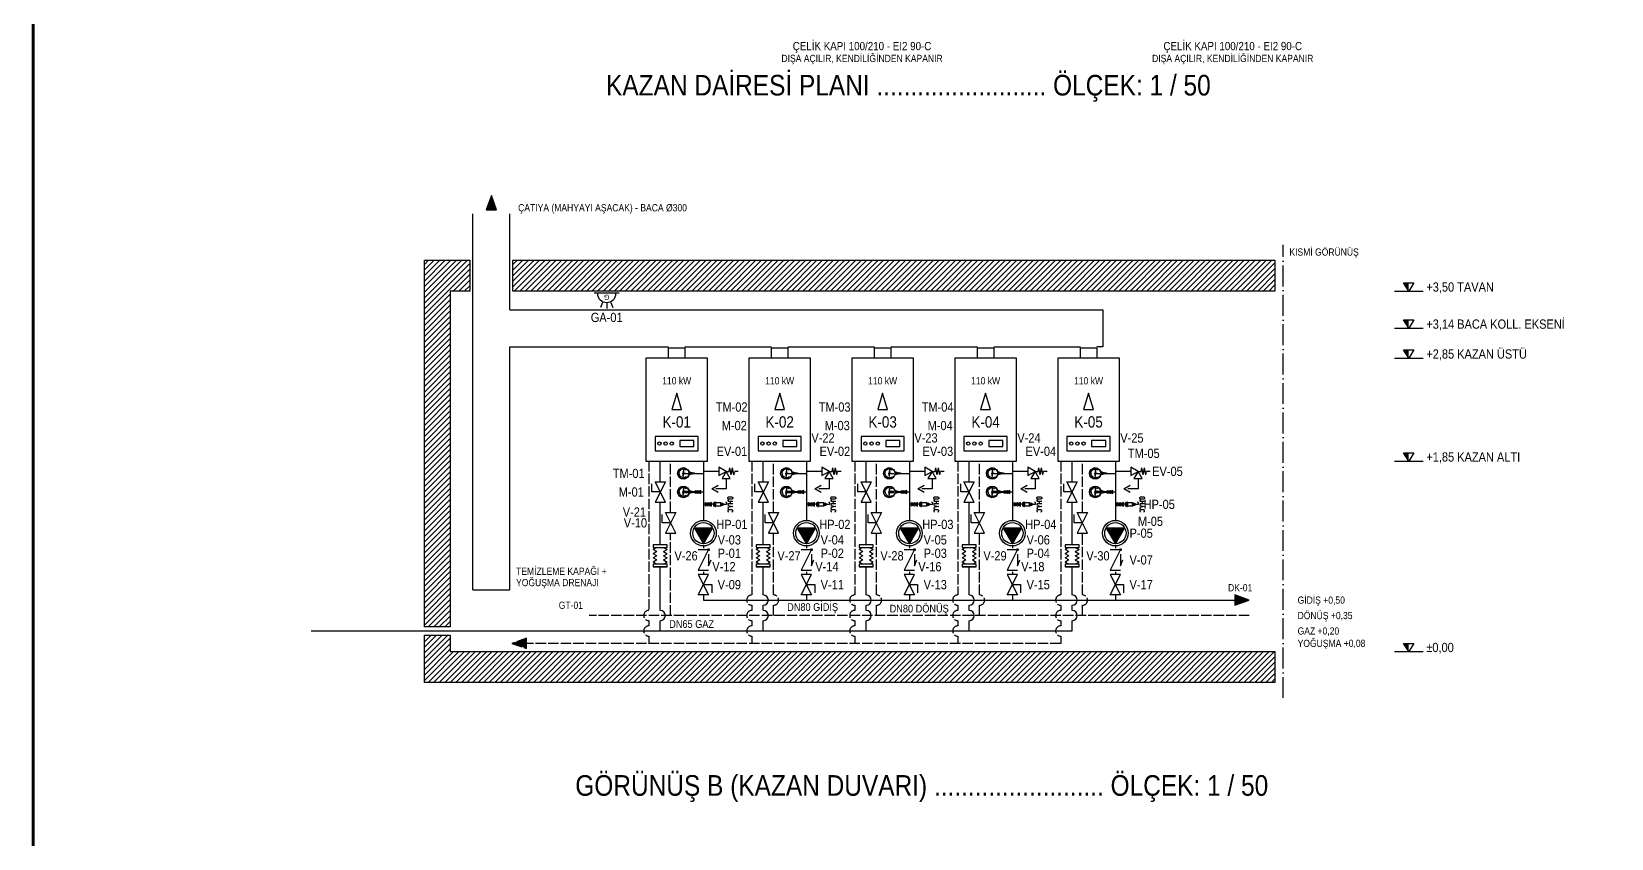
# Model space of a CAD drawing. Header units: centimetres. Extents: x -406 to 3866, y -2648 to 876.
# Drawn here: x -406 to 1128, y -916 to -133 of the extents above; entities that cross this region are included whole.
import ezdxf
from ezdxf.enums import TextEntityAlignment as Align

# ---------------------------------------------------------------- set-up
doc = ezdxf.new("R2010")
doc.units = ezdxf.units.CM
doc.header["$LTSCALE"] = 8
doc.linetypes.add('DASHDOT', pattern=[3.556, 2.54, -0.508, 0, -0.508])
doc.linetypes.add('DASHED', pattern=[1.524, 1.27, -0.254])
for name, color, linetype in [('ROTAS-DOGALGAZ-BORU', 2, 'Continuous'), ('ROTAS-DOGALGAZ-SEMBOL', 2, 'Continuous'), ('ROTAS-ISITMA-BACA', 8, 'Continuous'), ('ROTAS-ISITMA-BASLIK', 5, 'Continuous'), ('ROTAS-ISITMA-CAP', 41, 'Continuous'), ('ROTAS-ISITMA-CIHAZ', 135, 'Continuous'), ('ROTAS-ISITMA-DONUS', 30, 'DASHED'), ('ROTAS-ISITMA-ETIKET', 3, 'Continuous'), ('ROTAS-ISITMA-GIDIS', 10, 'Continuous'), ('ROTAS-ISITMA-POMPA', 30, 'Continuous'), ('ROTAS-ISITMA-VANA', 1, 'Continuous'), ('ROTAS-ISITMA-YAZI', 7, 'Continuous'), ('ROTAS-ISITMA-YOGUSMA', 6, 'DASHED'), ('ROTAS-KESIT-HATTI', 1, 'DASHDOT'), ('ROTAS-KOT', 3, 'Continuous'), ('ROTAS-MIMARI-DUVAR', 7, 'Continuous'), ('ROTAS-MIMARI-KAPI', 7, 'Continuous'), ('ROTAS-MIMARI-TARAMA', 8, 'Continuous'), ('ROTAS-PAFTA', 7, 'Continuous')]:
    doc.layers.add(name, color=color, linetype=linetype)
doc.styles.add('ROTAS', font='arial.ttf')

# ---------------------------------------------------------------- blocks, each defined once
blk = doc.blocks.new('ROTAS-KAZAN-ON')
blk.add_lwpolyline([(22, 100), (22, 110), (38, 110), (38, 100)])
for points in [[(0, 0), (60, 0), (60, 100), (0, 100)], [(25.2, 50), (34.8, 50), (30, 66)], [(9, 10), (51, 10), (51, 24), (9, 24)], [(33, 14), (46.8, 14), (46.8, 20), (33, 20)]]:
    blk.add_lwpolyline(points, close=True)
for centre in [(13.2, 17), (19.2, 17), (25.2, 17)]:
    blk.add_circle(centre, 1.6)
blk = doc.blocks.new('ROTAS-KD-EMNIYET-VENTILI')
at = {"color": 1}
for p, q in [((0, 33.664), (0, 30.31)), ((0, 22), (-4, 15)), ((3.49, 29.64), (-3.49, 28.301)), ((3.49, 26.962), (-3.49, 28.301)), ((3.49, 26.962), (-3.49, 25.622)), ((0, 24.953), (-3.49, 25.622)), ((3.49, 29.64), (0, 30.31)), ((7, 26), (0, 22)), ((0, 22), (0, 24.953)), ((0, 22), (7, 18)), ((4, 15), (0, 22)), ((7, 18), (7, 26)), ((7, 22), (17, 22)), ((17, 22), (17, 12)), ((-4, 15), (4, 15)), ((0, 15), (0, 0)), ((17, 8.268), (13.5, 14.33)), ((20.5, 14.33), (17, 8.268))]:
    blk.add_line(p, q, dxfattribs=at)
at = {"style": 'ROTAS', "flags": 1}
blk.add_attdef('CAP', (-8.533, 6.372), '', height=10, rotation=358.601, dxfattribs=at)
blk = doc.blocks.new('ROTAS-KD-PURJOR')
at = {"color": 2}
for p, q in [((-4.485, 41.102), (-3.488, 42.597)), ((-4.485, 41.102), (4.485, 41.102)), ((-4.485, 29.165), (-4.485, 41.102)), ((-3.488, 43.095), (3.488, 43.095)), ((-3.488, 42.597), (-3.488, 43.095)), ((-3.488, 42.597), (3.488, 42.597)), ((-2.363, 56.51), (-3.002, 56.51)), ((-2.492, 47.082), (2.492, 47.082)), ((-2.492, 43.095), (-2.492, 47.082)), ((-0.997, 47.082), (-0.997, 43.095)), ((0, 47.082), (0, 54.148)), ((0.997, 47.082), (0.997, 43.095)), ((2.492, 47.082), (2.492, 43.095)), ((3.488, 42.597), (3.488, 43.095)), ((3.488, 42.597), (4.485, 41.102)), ((4.485, 41.102), (4.485, 29.165)), ((-4.983, 29.165), (4.983, 29.165)), ((-4.983, 29.165), (-4.983, 27.67)), ((-4.983, 27.67), (4.983, 27.67)), ((-4.983, 27.67), (-3.987, 26.175)), ((-3.987, 26.175), (3.987, 26.175)), ((-3.987, 26.175), (-3.987, 24.182)), ((-3.987, 24.182), (3.987, 24.182)), ((-1.993, 26.175), (-1.993, 24.182)), ((1.993, 26.175), (1.993, 24.182)), ((3.987, 26.175), (4.983, 27.67)), ((3.987, 24.182), (3.987, 26.175)), ((4.983, 27.67), (4.983, 29.165))]:
    blk.add_line(p, q, dxfattribs=at)
at = {"color": 1}
for p, q in [((0, 24.182), (0, 19.407)), ((0, 4.775), (0, 0))]:
    blk.add_line(p, q, dxfattribs=at)
at = {"color": 2}
for points in [[(-16.68, 59.144), (-17.98, 61.144), (-17.98, 69.144), (-16.68, 71.144), (-14.08, 71.144), (-12.78, 69.144), (-12.78, 61.144), (-14.08, 59.144), (-16.68, 59.144)], [(-10.7, 59.144), (-9.66, 59.144), (-9.66, 60.744), (-10.7, 60.744), (-10.7, 59.144)], [(-7.58, 59.144), (-7.58, 71.144)], [(-7.58, 65.144), (-2.38, 65.144)], [(-2.38, 59.144), (-2.38, 71.144)], [(-0.3, 59.144), (0.74, 59.144), (0.74, 60.744), (-0.3, 60.744), (-0.3, 59.144)], [(2.82, 59.144), (5.42, 71.144), (8.02, 59.144)], [(3.73, 63.144), (7.11, 63.144)], [(10.1, 59.144), (11.14, 59.144), (11.14, 60.744), (10.1, 60.744), (10.1, 59.144)], [(18.42, 69.144), (17.12, 71.144), (14.52, 71.144), (13.22, 69.144), (13.22, 61.144), (14.52, 59.144), (17.12, 59.144), (18.42, 61.144)]]:
    blk.add_lwpolyline(points, dxfattribs=at)
at = {"color": 1}
for points in [[(4.224, 19.407), (-4.224, 19.407), (0, 12.091)], [(4.224, 4.775), (-4.224, 4.775), (0, 12.091)]]:
    blk.add_lwpolyline(points, close=True, dxfattribs=at)
blk.add_circle((0, 12.091), 4.459, dxfattribs=at)
at = {"color": 2}
for centre, start, end in [((-3.002, 54.148), 90, 180), ((-2.363, 54.148), 0, 90)]:
    blk.add_arc(centre, 2.362, start, end, dxfattribs=at)
at = {"style": 'ROTAS', "flags": 1}
blk.add_attdef('CAP', (0, 11.723), '', height=10, rotation=270, dxfattribs=at)
blk = doc.blocks.new('ROTAS-KD-TERMOMETRE')
at = {"color": 1}
for p, q in [((-3.661, 19.205), (-4.505, 19.132)), ((-3.658, 19.849), (-4.503, 19.923)), ((-3.551, 18.571), (-4.37, 18.352)), ((-3.544, 20.483), (-4.363, 20.702)), ((-3.333, 17.965), (-4.101, 17.607)), ((-3.322, 21.087), (-4.09, 21.445)), ((-3.013, 17.406), (-3.707, 16.92)), ((-2.998, 21.644), (-3.692, 22.13)), ((-2.582, 22.135), (-3.182, 22.735)), ((-2.685, 19.723), (-0.554, 19.666)), ((-2.685, 19.723), (-2.685, 19.305)), ((-2.685, 19.305), (-0.568, 19.362)), ((-2.088, 22.547), (-2.574, 23.242)), ((-1.529, 22.867), (-1.887, 23.636)), ((-0.923, 23.085), (-1.142, 23.904)), ((-0.289, 23.195), (-0.362, 24.039)), ((0.355, 23.193), (0.429, 24.037)), ((4.529, 19.486), (0.55, 19.636)), ((4.529, 19.486), (0.561, 19.392)), ((0.989, 23.079), (1.208, 23.897)), ((1.593, 22.856), (1.951, 23.624)), ((2.15, 22.532), (2.636, 23.227)), ((2.641, 22.117), (3.241, 22.716)), ((3.038, 17.385), (3.733, 16.899)), ((3.053, 21.622), (3.748, 22.108)), ((3.362, 17.941), (4.131, 17.583)), ((3.373, 21.063), (4.142, 21.421)), ((3.585, 18.545), (4.403, 18.326)), ((3.591, 20.457), (4.41, 20.677)), ((3.699, 19.179), (4.543, 19.105)), ((3.701, 19.823), (4.545, 19.897)), ((-1.187, 12.488), (-1.187, 13.431)), ((1.221, 12.491), (-1.187, 12.488)), ((-0.872, 10.921), (-0.872, 12.491)), ((0.872, 10.921), (-0.872, 10.921)), ((0.89, 13.537), (-0.851, 13.534)), ((-0.698, 13.537), (-0.698, 13.979)), ((-0.523, 8.583), (-0.523, 10.921)), ((0.523, 8.583), (-0.523, 8.583)), ((-0.518, 12.602), (-0.518, 13.426)), ((0, 8.583), (0, 0)), ((0.523, 10.921), (0.523, 8.583)), ((0.558, 12.606), (0.558, 13.421)), ((0.698, 13.537), (0.698, 13.974)), ((0.872, 12.491), (0.872, 10.921)), ((1.221, 12.491), (1.221, 13.429))]:
    blk.add_line(p, q, dxfattribs=at)
for points in [[(-0.604, 17.969), (0.696, 17.969)], [(0.046, 17.969), (0.046, 14.969)]]:
    blk.add_lwpolyline(points, dxfattribs=at)
for centre, radius in [((0.02, 19.514), 5.581), ((0.02, 19.514), 5.302), ((-0.007, 19.488), 0.576)]:
    blk.add_circle(centre, radius, dxfattribs=at)
for centre, radius, start, end in [((-0.85, 12.961), 0.576, 54.699, 125.307), ((-0.85, 13.072), 0.576, 234.694, 305.301), ((0.015, 12.208), 1.329, 65.903, 113.651), ((0.015, 13.82), 1.329, 246.35, 294.097), ((0.891, 12.958), 0.576, 54.693, 125.301), ((0.891, 13.076), 0.576, 234.7, 305.307)]:
    blk.add_arc(centre, radius, start, end, dxfattribs=at)
at = {"style": 'ROTAS', "flags": 1}
blk.add_attdef('CAP', (0, 0.934), '', height=1, rotation=270, dxfattribs=at)
blk = doc.blocks.new('ROTAS-KD-MANOMETRE')
at = {"color": 1}
for p, q in [((-3.661, 19.205), (-4.505, 19.132)), ((-3.658, 19.849), (-4.503, 19.923)), ((-3.551, 18.571), (-4.37, 18.352)), ((-3.544, 20.483), (-4.363, 20.702)), ((-3.333, 17.965), (-4.101, 17.607)), ((-3.322, 21.087), (-4.09, 21.445)), ((-3.013, 17.406), (-3.707, 16.92)), ((-2.998, 21.644), (-3.692, 22.13)), ((-2.582, 22.135), (-3.182, 22.735)), ((-2.685, 19.723), (-0.554, 19.666)), ((-2.685, 19.723), (-2.685, 19.305)), ((-2.685, 19.305), (-0.568, 19.362)), ((-2.088, 22.547), (-2.574, 23.242)), ((-1.529, 22.867), (-1.887, 23.636)), ((-0.923, 23.085), (-1.142, 23.904)), ((-0.289, 23.195), (-0.362, 24.039)), ((0.355, 23.193), (0.429, 24.037)), ((4.529, 19.486), (0.55, 19.636)), ((4.529, 19.486), (0.561, 19.392)), ((0.989, 23.079), (1.208, 23.897)), ((1.593, 22.856), (1.951, 23.624)), ((2.15, 22.532), (2.636, 23.227)), ((2.641, 22.117), (3.241, 22.716)), ((3.038, 17.385), (3.733, 16.899)), ((3.053, 21.622), (3.748, 22.108)), ((3.362, 17.941), (4.131, 17.583)), ((3.373, 21.063), (4.142, 21.421)), ((3.585, 18.545), (4.403, 18.326)), ((3.591, 20.457), (4.41, 20.677)), ((3.699, 19.179), (4.543, 19.105)), ((3.701, 19.823), (4.545, 19.897)), ((-1.5, 7.776), (1.5, 7.776)), ((0, 5.151), (-1.5, 7.776)), ((0, 5.151), (-1.5, 2.526)), ((-1.5, 2.526), (1.5, 2.526)), ((-1.187, 12.488), (-1.187, 13.431)), ((1.221, 12.491), (-1.187, 12.488)), ((-0.872, 10.921), (-0.872, 12.491)), ((0.872, 10.921), (-0.872, 10.921)), ((0.89, 13.537), (-0.851, 13.534)), ((-0.698, 13.537), (-0.698, 13.979)), ((-0.523, 8.583), (-0.523, 10.921)), ((0.523, 8.583), (-0.523, 8.583)), ((-0.518, 12.602), (-0.518, 13.426)), ((0, 8.583), (0, 7.963)), ((1.5, 7.776), (0, 5.151)), ((1.5, 2.526), (0, 5.151)), ((0, 2.338), (0, 0)), ((0.523, 10.921), (0.523, 8.583)), ((0.558, 12.606), (0.558, 13.421)), ((0.698, 13.537), (0.698, 13.974)), ((0.872, 12.491), (0.872, 10.921)), ((1.221, 12.491), (1.221, 13.429))]:
    blk.add_line(p, q, dxfattribs=at)
blk.add_lwpolyline([(-0.793, 14.969), (-0.793, 18.563), (0.046, 16.766), (0.884, 18.563), (0.884, 14.969)], dxfattribs=at)
for centre, radius in [((0.02, 19.514), 5.581), ((0.02, 19.514), 5.302), ((-0.007, 19.488), 0.576), ((0, 5.151), 1.5)]:
    blk.add_circle(centre, radius, dxfattribs=at)
for centre, radius, start, end in [((-0.85, 12.961), 0.576, 54.699, 125.307), ((-0.85, 13.072), 0.576, 234.694, 305.301), ((0.015, 12.208), 1.329, 65.903, 113.651), ((0.015, 13.82), 1.329, 246.35, 294.097), ((0.891, 12.958), 0.576, 54.693, 125.301), ((0.891, 13.076), 0.576, 234.7, 305.307)]:
    blk.add_arc(centre, radius, start, end, dxfattribs=at)
at = {"style": 'ROTAS', "flags": 1}
blk.add_attdef('CAP', (0, 9.335), '', height=10, rotation=270, dxfattribs=at)
blk = doc.blocks.new('ROTAS-POMPA')
blk.add_hatch(color=7).paths.add_polyline_path([(10.35, 0), (-4.95, 8.85), (-4.95, -8.85)])
blk.add_lwpolyline([(10.35, 0), (-4.95, 8.85), (-4.95, -8.85)], close=True)
for radius in [12.45, 10.35]:
    blk.add_circle((0, 0), radius)
blk = doc.blocks.new('ROTAS-KD-CEKVALF')
blk.add_hatch(color=1).paths.add_polyline_path([(-11.408, 5), (-11.297, 5.548), (-10.996, 5.996), (-10.548, 6.297), (-10, 6.408), (-9.452, 6.297), (-9.004, 5.996), (-8.703, 5.548), (-8.592, 5), (-8.703, 4.452), (-9.004, 4.004), (-9.452, 3.703), (-10, 3.592), (-10.548, 3.703), (-10.996, 4.004), (-11.297, 4.452), (-11.408, 5)])
at = {"color": 1}
for p, q in [((-10, -5), (-10, 5)), ((-10, 5), (10, -5)), ((-5.6, 5), (5.6, 5)), ((5.6, 5), (0, 7.32)), ((10, -5), (10, 5))]:
    blk.add_line(p, q, dxfattribs=at)
at = {"style": 'ROTAS', "flags": 1}
blk.add_attdef('CAP', (-9.712, -4.899), '', height=10, dxfattribs=at)
blk = doc.blocks.new('ROTAS-KD-KURESEL-VANA')
at = {"color": 1}
for p, q in [((0, 0), (0, 8)), ((0, 8), (8, 8))]:
    blk.add_line(p, q, dxfattribs=at)
blk.add_lwpolyline([(-10, 5), (-10, -5), (10, 5), (10, -5), (-10, 5)], dxfattribs=at)
at = {"style": 'ROTAS', "flags": 1}
blk.add_attdef('CAP', (-10.451, -0.006), '', height=10, dxfattribs=at)
blk = doc.blocks.new('ROTAS-KD-ESNEK-BAGLANTI')
at = {"color": 1}
for p, q in [((-10.752, -6.72), (-10.752, 6.72)), ((-8.064, 3.136), (-6.048, 6.72)), ((-4.032, 3.136), (-6.048, 6.72)), ((-4.032, 3.136), (-2.016, 6.72)), ((0, 3.136), (-2.016, 6.72)), ((0, 3.136), (2.016, 6.72)), ((4.032, 3.136), (2.016, 6.72)), ((4.032, 3.136), (6.048, 6.72)), ((8.064, 3.136), (6.048, 6.72)), ((-8.064, -3.136), (-6.048, -6.72)), ((-4.032, -3.136), (-6.048, -6.72)), ((-4.032, -3.136), (-2.016, -6.72)), ((0, -3.136), (-2.016, -6.72)), ((0, -3.136), (2.016, -6.72)), ((4.032, -3.136), (2.016, -6.72)), ((4.032, -3.136), (6.048, -6.72)), ((8.064, -3.136), (6.048, -6.72))]:
    blk.add_line(p, q, dxfattribs=at)
for points in [[(-8.064, 6.72), (-10.752, 6.72), (-10.752, -6.72), (-8.064, -6.72)], [(10.752, 6.72), (8.064, 6.72), (8.064, -6.72), (10.752, -6.72)]]:
    blk.add_lwpolyline(points, close=True, dxfattribs=at)
at = {"style": 'ROTAS', "flags": 1}
blk.add_attdef('CAP', (-9.327, 0), '', height=10, dxfattribs=at)
blk = doc.blocks.new('ROTAS-OK')
blk.add_hatch(color=7).paths.add_polyline_path([(0, 0), (-14, 5), (-14, -5)])
blk.add_lwpolyline([(0, 0), (-14, 5), (-14, -5)], close=True)
blk = doc.blocks.new('ROTAS-GAZ-ALARM')
for p, q in [((-12, 0), (12, 0)), ((-4, 9), (-6, 14)), ((0, 9), (0, 15)), ((4, 9), (6, 14))]:
    blk.add_line(p, q)
blk.add_arc((0, 0), 9, 0, 180)
at = {"style": 'ROTAS'}
blk.add_text('G', height=5, dxfattribs=at).set_placement((0, 4), align=Align.MIDDLE_CENTER)
blk = doc.blocks.new('ROTAS-KOT')
blk.add_hatch(color=7).paths.add_polyline_path([(0, 0), (0, 8), (-5, 8)])
blk.add_line((-14, 0), (14, 0))
blk.add_lwpolyline([(0, 0), (-5, 8), (5, 8)], close=True)

msp = doc.modelspace()

# ---------------------------------------------------------------- hatches: boundary and pattern name
at = {"layer": 'ROTAS-MIMARI-TARAMA'}
h = msp.add_hatch(dxfattribs=at)
h.set_pattern_fill('ANSI31', scale=1.2)
h.paths.add_polyline_path([(19, -355), (19, -385), (0, -385), (0, -711), (-25, -711), (-25, -355)])
h = msp.add_hatch(dxfattribs=at)
h.set_pattern_fill('ANSI31', scale=1.2)
h.paths.add_polyline_path([(801, -355), (801, -385), (61, -385), (61, -355)])
h = msp.add_hatch(dxfattribs=at)
h.set_pattern_fill('ANSI31', scale=1.2)
h.paths.add_polyline_path([(-25, -719), (0, -719), (0, -735), (801, -735), (801, -765), (-25, -765)])

# ---------------------------------------------------------------- linework, layer by layer
at = {"layer": 'ROTAS-DOGALGAZ-BORU'}
for points in [[(204, -569.5), (204, -550)], [(304, -569.5), (304, -550)], [(404, -569.5), (404, -550)], [(504, -569.5), (504, -550)], [(604, -569.5), (604, -550)], [(204, -631), (204, -590.5)], [(304, -631), (304, -590.5)], [(404, -631), (404, -590.5)], [(504, -631), (504, -590.5)], [(604, -631), (604, -590.5)], [(-135, -715), (604, -715)]]:
    msp.add_lwpolyline(points, dxfattribs=at)
for points in [[(204, -715), (204, -705, 1), (204, -695), (204, -653)], [(304, -715), (304, -705, 1), (304, -695), (304, -690, 1), (304, -680), (304, -653)], [(404, -715), (404, -705, 1), (404, -695), (404, -690, 1), (404, -680), (404, -653)], [(504, -715), (504, -705, 1), (504, -695), (504, -690, 1), (504, -680), (504, -653)], [(604, -715), (604, -705, 1), (604, -695), (604, -690, 1), (604, -680), (604, -653)]]:
    msp.add_lwpolyline(points, format="xyb", dxfattribs=at)
at = {"layer": 'ROTAS-ISITMA-BACA'}
msp.add_line((22, -675), (58, -675), dxfattribs=at)
for points in [[(22, -675), (22, -310)], [(58, -403), (58, -310)], [(58, -403), (634, -403), (634, -439), (628, -439)], [(58, -439), (212, -439)], [(58, -675), (58, -439)], [(228, -439), (312, -439)], [(328, -439), (412, -439)], [(428, -439), (512, -439)], [(528, -439), (612, -439)]]:
    msp.add_lwpolyline(points, dxfattribs=at)
at = {"layer": 'ROTAS-ISITMA-DONUS'}
for points in [[(214, -599.5), (214, -550)], [(314, -599.5), (314, -550)], [(414, -599.5), (414, -550)], [(514, -599.5), (514, -550)], [(614, -599.5), (614, -550)], [(214, -700), (214, -620.5)], [(776, -700), (135, -700)]]:
    msp.add_lwpolyline(points, dxfattribs=at)
for points in [[(314, -700), (314, -690, 1), (314, -680), (314, -620.5)], [(414, -700), (414, -690, 1), (414, -680), (414, -620.5)], [(514, -700), (514, -690, 1), (514, -680), (514, -620.5)], [(614, -700), (614, -690, 1), (614, -680), (614, -620.5)]]:
    msp.add_lwpolyline(points, format="xyb", dxfattribs=at)
at = {"layer": 'ROTAS-ISITMA-GIDIS'}
for points in [[(246, -550), (246, -607.5)], [(346, -550), (346, -607.5)], [(446, -550), (446, -607.5)], [(546, -550), (546, -607.5)], [(646, -550), (646, -607.5)], [(246, -632.5), (246, -634.5)], [(346, -632.5), (346, -634.5)], [(446, -632.5), (446, -634.5)], [(546, -632.5), (546, -634.5)], [(646, -632.5), (646, -634.5)], [(246, -657.5), (246, -659.5)], [(346, -657.5), (346, -659.5)], [(446, -657.5), (446, -659.5)], [(546, -657.5), (546, -659.5)], [(646, -657.5), (646, -659.5)], [(246, -680.5), (246, -685)], [(246, -685), (762, -685)], [(346, -680.5), (346, -685)], [(446, -680.5), (446, -685)], [(546, -680.5), (546, -685)], [(646, -680.5), (646, -685)]]:
    msp.add_lwpolyline(points, dxfattribs=at)
at = {"layer": 'ROTAS-ISITMA-YOGUSMA'}
for points in [[(193, -550), (193, -695, 1), (193, -705), (193, -710, 1), (193, -720), (193, -727)], [(293, -550), (293, -680, 1), (293, -690), (293, -695, 1), (293, -705), (293, -710, 1), (293, -720), (293, -727)], [(393, -550), (393, -680, 1), (393, -690), (393, -695, 1), (393, -705), (393, -710, 1), (393, -720), (393, -727)], [(493, -550), (493, -680, 1), (493, -690), (493, -695, 1), (493, -705), (493, -710, 1), (493, -720), (493, -727)], [(593, -550), (593, -680, 1), (593, -690), (593, -695, 1), (593, -705), (593, -710, 1), (593, -720), (593, -727)]]:
    msp.add_lwpolyline(points, format="xyb", dxfattribs=at)
msp.add_lwpolyline([(593, -727), (74, -727)], dxfattribs=at)
at = {"layer": 'ROTAS-KESIT-HATTI'}
msp.add_line((809, -780), (809, -340), dxfattribs=at)
at = {"layer": 'ROTAS-MIMARI-DUVAR'}
for points in [[(19, -355), (19, -385), (0, -385), (0, -711), (-25, -711), (-25, -355)], [(801, -355), (801, -385), (61, -385), (61, -355)], [(-25, -719), (0, -719), (0, -735), (801, -735), (801, -765), (-25, -765)]]:
    msp.add_lwpolyline(points, close=True, dxfattribs=at)

# ---------------------------------------------------------------- block references
at = {"layer": 'ROTAS-DOGALGAZ-SEMBOL'}
for name, p, rotation in [('ROTAS-GAZ-ALARM', (152, -387), 180), ('ROTAS-KD-KURESEL-VANA', (204, -580), 90), ('ROTAS-KD-KURESEL-VANA', (304, -580), 90), ('ROTAS-KD-KURESEL-VANA', (404, -580), 90), ('ROTAS-KD-KURESEL-VANA', (504, -580), 90), ('ROTAS-KD-KURESEL-VANA', (604, -580), 90), ('ROTAS-KD-ESNEK-BAGLANTI', (204, -642), 90), ('ROTAS-KD-ESNEK-BAGLANTI', (304, -642), 90), ('ROTAS-KD-ESNEK-BAGLANTI', (404, -642), 90), ('ROTAS-KD-ESNEK-BAGLANTI', (504, -642), 90), ('ROTAS-KD-ESNEK-BAGLANTI', (604, -642), 90)]:
    msp.add_blockref(name, p, dxfattribs=dict(at, rotation=rotation))
at = {"layer": 'ROTAS-ISITMA-BACA', "rotation": 90}
msp.add_blockref('ROTAS-OK', (40, -292), dxfattribs=at)
at = {"layer": 'ROTAS-ISITMA-CIHAZ'}
for p in [(190, -550), (290, -550), (390, -550), (490, -550), (590, -550)]:
    msp.add_blockref('ROTAS-KAZAN-ON', p, dxfattribs=at)
at = {"layer": 'ROTAS-ISITMA-GIDIS'}
msp.add_blockref('ROTAS-OK', (776, -685), dxfattribs=at)
at = {"layer": 'ROTAS-ISITMA-POMPA', "rotation": 270}
for p in [(246, -620), (346, -620), (446, -620), (546, -620), (646, -620)]:
    msp.add_blockref('ROTAS-POMPA', p, dxfattribs=at)
at = {"layer": 'ROTAS-ISITMA-VANA'}
for name, p, rotation in [('ROTAS-KD-TERMOMETRE', (246, -562), 90), ('ROTAS-KD-EMNIYET-VENTILI', (246, -560), 270), ('ROTAS-KD-TERMOMETRE', (346, -562), 90), ('ROTAS-KD-EMNIYET-VENTILI', (346, -560), 270), ('ROTAS-KD-TERMOMETRE', (446, -562), 90), ('ROTAS-KD-EMNIYET-VENTILI', (446, -560), 270), ('ROTAS-KD-TERMOMETRE', (546, -562), 90), ('ROTAS-KD-EMNIYET-VENTILI', (546, -560), 270), ('ROTAS-KD-TERMOMETRE', (646, -562), 90), ('ROTAS-KD-EMNIYET-VENTILI', (646, -560), 270), ('ROTAS-KD-MANOMETRE', (246, -580), 90), ('ROTAS-KD-MANOMETRE', (346, -580), 90), ('ROTAS-KD-MANOMETRE', (446, -580), 90), ('ROTAS-KD-MANOMETRE', (546, -580), 90), ('ROTAS-KD-MANOMETRE', (646, -580), 90), ('ROTAS-KD-KURESEL-VANA', (214, -610), 90), ('ROTAS-KD-KURESEL-VANA', (314, -610), 90), ('ROTAS-KD-KURESEL-VANA', (414, -610), 90), ('ROTAS-KD-KURESEL-VANA', (514, -610), 90), ('ROTAS-KD-KURESEL-VANA', (614, -610), 90), ('ROTAS-KD-CEKVALF', (246, -646), 270), ('ROTAS-KD-CEKVALF', (346, -646), 270), ('ROTAS-KD-CEKVALF', (446, -646), 270), ('ROTAS-KD-CEKVALF', (546, -646), 270), ('ROTAS-KD-CEKVALF', (646, -646), 270), ('ROTAS-KD-KURESEL-VANA', (246, -670), 270), ('ROTAS-KD-KURESEL-VANA', (346, -670), 270), ('ROTAS-KD-KURESEL-VANA', (446, -670), 270), ('ROTAS-KD-KURESEL-VANA', (546, -670), 270), ('ROTAS-KD-KURESEL-VANA', (646, -670), 270)]:
    msp.add_blockref(name, p, dxfattribs=dict(at, rotation=rotation))
at = {"layer": 'ROTAS-ISITMA-VANA', "xscale": 0.4, "yscale": 0.4, "rotation": 270}
for p in [(246, -592), (346, -592), (446, -592), (546, -592), (646, -592)]:
    msp.add_blockref('ROTAS-KD-PURJOR', p, dxfattribs=at)
at = {"layer": 'ROTAS-ISITMA-YOGUSMA', "rotation": 180}
msp.add_blockref('ROTAS-OK', (60, -727), dxfattribs=at)
at = {"layer": 'ROTAS-KOT'}
for p in [(931, -385), (931, -421), (931, -450), (931, -550), (931, -735)]:
    msp.add_blockref('ROTAS-KOT', p, dxfattribs=at)

# ---------------------------------------------------------------- texts
at = {"layer": 'ROTAS-ISITMA-BASLIK', "style": 'ROTAS', "width": 0.85}
msp.add_text('GÖRÜNÜŞ B (KAZAN DUVARI) ......................... ÖLÇEK: 1 / 50', height=20, dxfattribs=at).set_placement((458, -865), align=Align.MIDDLE_CENTER)
at = {"layer": 'ROTAS-ISITMA-ETIKET', "style": 'ROTAS', "width": 0.85}
for s, p in [('K-01', (220, -512)), ('K-02', (320, -512)), ('K-03', (420, -512)), ('K-04', (520, -512)), ('K-05', (620, -512))]:
    msp.add_text(s, height=11, dxfattribs=at).set_placement(p, align=Align.MIDDLE_CENTER)

# ---------------------------------------------------------------- wipeouts: each hides what was drawn before it
for points in [[(466.076, -152), (466.076, -142), (333.924, -142), (333.924, -152)], [(826.076, -152), (826.076, -142), (693.924, -142), (693.924, -152)], [(867.197, -689.5), (867.197, -680.5), (822, -680.5), (822, -689.5)]]:
    msp.add_wipeout(points)

# ---------------------------------------------------------------- next in the draw order: texts
at = {"layer": 'ROTAS-KOT', "style": 'ROTAS', "width": 0.85}
msp.add_text('GİDİŞ +0,50', height=7, dxfattribs=at).set_placement((823, -685), align=Align.MIDDLE_LEFT)
at = {"layer": 'ROTAS-MIMARI-KAPI', "style": 'ROTAS', "width": 0.85}
for p in [(400, -147), (760, -147)]:
    msp.add_text('ÇELİK KAPI 100/210 - EI2 90-C', height=8, dxfattribs=at).set_placement(p, align=Align.MIDDLE_CENTER)

# ---------------------------------------------------------------- next in the draw order: wipeouts: each hides what was drawn before it
for points in [[(204.445, -308.5), (204.445, -299.5), (65, -299.5), (65, -308.5)], [(867.051, -351.5), (867.051, -342.5), (814, -342.5), (814, -351.5)], [(1004.539, -386.5), (1004.539, -375.5), (947, -375.5), (947, -386.5)], [(165.6225, -416), (165.6225, -405), (138.3775, -405), (138.3775, -416)], [(1065.127, -422.5), (1065.127, -411.5), (947, -411.5), (947, -422.5)], [(1029.784, -451.5), (1029.784, -440.5), (947, -440.5), (947, -451.5)], [(232.781, -476.5), (232.781, -467.5), (207.219, -467.5), (207.219, -476.5)], [(332.781, -476.5), (332.781, -467.5), (307.219, -467.5), (307.219, -476.5)], [(432.781, -476.5), (432.781, -467.5), (407.219, -467.5), (407.219, -476.5)], [(532.781, -476.5), (532.781, -467.5), (507.219, -467.5), (507.219, -476.5)], [(632.781, -476.5), (632.781, -467.5), (607.219, -467.5), (607.219, -476.5)], [(287, -503), (287, -492), (259.755, -492), (259.755, -503)], [(387, -503), (387, -492), (359.755, -492), (359.755, -503)], [(487, -503), (487, -492), (459.755, -492), (459.755, -503)], [(287.245, -546), (287.245, -535), (260, -535), (260, -546)], [(387.245, -546), (387.245, -535), (360, -535), (360, -546)], [(487.245, -546), (487.245, -535), (460, -535), (460, -546)], [(587.245, -546), (587.245, -535), (560, -535), (560, -546)], [(1029.784, -551.5), (1029.784, -540.5), (947, -540.5), (947, -551.5)], [(187, -567.5), (187, -556.5), (159.755, -556.5), (159.755, -567.5)], [(710.245, -565.5), (710.245, -554.5), (683, -554.5), (683, -565.5)], [(702.245, -597.5), (702.245, -586.5), (675, -586.5), (675, -597.5)], [(191, -615.5), (191, -604.5), (168.804, -604.5), (168.804, -615.5)], [(287.245, -617), (287.245, -606), (260, -606), (260, -617)], [(387.245, -617), (387.245, -606), (360, -606), (360, -617)], [(487.245, -617), (487.245, -606), (460, -606), (460, -617)], [(587.245, -617), (587.245, -606), (560, -606), (560, -617)], [(240.196, -647.5), (240.196, -636.5), (218, -636.5), (218, -647.5)], [(282.196, -645), (282.196, -634), (260, -634), (260, -645)], [(340.196, -647.5), (340.196, -636.5), (318, -636.5), (318, -647.5)], [(382.196, -645), (382.196, -634), (360, -634), (360, -645)], [(440.196, -647.5), (440.196, -636.5), (418, -636.5), (418, -647.5)], [(482.196, -645), (482.196, -634), (460, -634), (460, -645)], [(540.196, -647.5), (540.196, -636.5), (518, -636.5), (518, -647.5)], [(582.196, -645), (582.196, -634), (560, -634), (560, -645)], [(640.196, -647.5), (640.196, -636.5), (618, -636.5), (618, -647.5)], [(682.196, -651.5), (682.196, -640.5), (660, -640.5), (660, -651.5)], [(135.686, -661.5), (135.686, -652.5), (63, -652.5), (63, -661.5)], [(282.196, -675.5), (282.196, -664.5), (260, -664.5), (260, -675.5)], [(382.196, -675.5), (382.196, -664.5), (360, -664.5), (360, -675.5)], [(482.196, -675.5), (482.196, -664.5), (460, -664.5), (460, -675.5)], [(582.196, -675.5), (582.196, -664.5), (560, -664.5), (560, -675.5)], [(682.196, -675.5), (682.196, -664.5), (660, -664.5), (660, -675.5)], [(780, -677.5), (780, -668.5), (758.365, -668.5), (758.365, -677.5)], [(130, -694.5), (130, -685.5), (108.365, -685.5), (108.365, -694.5)], [(374.0375, -696.5), (374.0375, -687), (329.9625, -687), (329.9625, -696.5)], [(477.5375, -698), (477.5375, -688.5), (433.4625, -688.5), (433.4625, -698)], [(252.33, -713), (252.33, -703.5), (216.67, -703.5), (216.67, -713)], [(974.245, -736.5), (974.245, -725.5), (947, -725.5), (947, -736.5)]]:
    msp.add_wipeout(points)

# ---------------------------------------------------------------- next in the draw order: texts
at = {"layer": 'ROTAS-ISITMA-BACA', "style": 'ROTAS', "width": 0.85}
for s, p in [('ÇATIYA (MAHYAYI AŞACAK) - BACA Ø300', (66, -304)), ('TEMİZLEME KAPAĞI +', (64, -657))]:
    msp.add_text(s, height=7, dxfattribs=at).set_placement(p, align=Align.MIDDLE_LEFT)
at = {"layer": 'ROTAS-ISITMA-CAP', "style": 'ROTAS', "width": 0.85}
for s, p in [('DN80 GİDİŞ', (352, -691.75)), ('DN80 DÖNÜŞ', (455.5, -693.25)), ('DN65 GAZ', (234.5, -708.25))]:
    msp.add_text(s, height=7.5, dxfattribs=at).set_placement(p, align=Align.MIDDLE_CENTER)
at = {"layer": 'ROTAS-ISITMA-ETIKET', "style": 'ROTAS', "width": 0.85}
for s, p in [('GA-01', (152, -410.5)), ('TM-02', (273.3775, -497.5)), ('TM-03', (373.3775, -497.5)), ('TM-04', (473.3775, -497.5)), ('EV-01', (273.6225, -540.5)), ('EV-02', (373.6225, -540.5)), ('EV-03', (473.6225, -540.5)), ('EV-04', (573.6225, -540.5)), ('TM-01', (173.3775, -562)), ('EV-05', (696.6225, -560)), ('HP-05', (688.6225, -592)), ('V-10', (179.902, -610)), ('HP-01', (273.6225, -611.5)), ('HP-02', (373.6225, -611.5)), ('HP-03', (473.6225, -611.5)), ('HP-04', (573.6225, -611.5)), ('V-26', (229.098, -642)), ('P-01', (271.098, -639.5)), ('V-27', (329.098, -642)), ('P-02', (371.098, -639.5)), ('V-28', (429.098, -642)), ('P-03', (471.098, -639.5)), ('V-29', (529.098, -642)), ('P-04', (571.098, -639.5)), ('V-30', (629.098, -642)), ('V-07', (671.098, -646)), ('V-09', (271.098, -670)), ('V-11', (371.098, -670)), ('V-13', (471.098, -670)), ('V-15', (571.098, -670)), ('V-17', (671.098, -670))]:
    msp.add_text(s, height=9, dxfattribs=at).set_placement(p, align=Align.MIDDLE_CENTER)
at = {"layer": 'ROTAS-ISITMA-YAZI', "style": 'ROTAS', "width": 0.85}
msp.add_text('KISMİ GÖRÜNÜŞ', height=7, dxfattribs=at).set_placement((815, -347), align=Align.MIDDLE_LEFT)
for p in [(220, -472), (320, -472), (420, -472), (520, -472), (620, -472)]:
    msp.add_text('110 kW', height=7, dxfattribs=at).set_placement(p, align=Align.MIDDLE_CENTER)
for s, p in [('DK-01', (779, -673)), ('GT-01', (129, -690))]:
    msp.add_text(s, height=7, dxfattribs=at).set_placement(p, align=Align.MIDDLE_RIGHT)
at = {"layer": 'ROTAS-KOT', "style": 'ROTAS', "width": 0.85}
for s, p in [('+3,50 TAVAN', (948, -381)), ('+3,14 BACA KOLL. EKSENİ', (948, -417)), ('+2,85 KAZAN ÜSTÜ', (948, -446)), ('+1,85 KAZAN ALTI', (948, -546)), ('±0,00', (948, -731))]:
    msp.add_text(s, height=9, dxfattribs=at).set_placement(p, align=Align.MIDDLE_LEFT)

# ---------------------------------------------------------------- next in the draw order: wipeouts: each hides what was drawn before it
for points in [[(467.759, -163.5), (467.759, -154.5), (332.241, -154.5), (332.241, -163.5)], [(827.759, -163.5), (827.759, -154.5), (692.241, -154.5), (692.241, -163.5)], [(287, -521), (287, -510), (264.804, -510), (264.804, -521)], [(187, -585.5), (187, -574.5), (164.804, -574.5), (164.804, -585.5)], [(867.197, -704.5), (867.197, -695.5), (822, -695.5), (822, -704.5)]]:
    msp.add_wipeout(points)

# ---------------------------------------------------------------- next in the draw order: texts
at = {"layer": 'ROTAS-ISITMA-BASLIK', "style": 'ROTAS', "width": 0.85}
msp.add_text('KAZAN DAİRESİ PLANI ......................... ÖLÇEK: 1 / 50', height=20, dxfattribs=at).set_placement((445, -185), align=Align.MIDDLE_CENTER)
at = {"layer": 'ROTAS-ISITMA-ETIKET', "style": 'ROTAS', "width": 0.85}
for s, p in [('M-02', (275.902, -515.5)), ('M-01', (175.902, -580))]:
    msp.add_text(s, height=9, dxfattribs=at).set_placement(p, align=Align.MIDDLE_CENTER)
at = {"layer": 'ROTAS-KOT', "style": 'ROTAS', "width": 0.85}
msp.add_text('DÖNÜŞ +0,35', height=7, dxfattribs=at).set_placement((823, -700), align=Align.MIDDLE_LEFT)
at = {"layer": 'ROTAS-MIMARI-KAPI', "style": 'ROTAS', "width": 0.85}
for p in [(400, -159), (760, -159)]:
    msp.add_text('DIŞA AÇILIR, KENDİLİĞİNDEN KAPANIR', height=7, dxfattribs=at).set_placement(p, align=Align.MIDDLE_CENTER)

# ---------------------------------------------------------------- next in the draw order: wipeouts: each hides what was drawn before it
for points in [[(373.196, -533), (373.196, -522), (351, -522), (351, -533)], [(473.196, -533), (473.196, -522), (451, -522), (451, -533)], [(573.196, -533), (573.196, -522), (551, -522), (551, -533)], [(687.245, -548), (687.245, -537), (660, -537), (660, -548)], [(190, -605), (190, -594), (167.804, -594), (167.804, -605)], [(691.196, -614), (691.196, -603), (669, -603), (669, -614)], [(282.196, -632), (282.196, -621), (260, -621), (260, -632)], [(382.196, -632), (382.196, -621), (360, -621), (360, -632)], [(482.196, -632), (482.196, -621), (460, -621), (460, -632)], [(582.196, -632), (582.196, -621), (560, -621), (560, -632)], [(277, -658), (277, -647), (254.804, -647), (254.804, -658)], [(377, -658), (377, -647), (354.804, -647), (354.804, -658)], [(477, -658), (477, -647), (454.804, -647), (454.804, -658)], [(577, -658), (577, -647), (554.804, -647), (554.804, -658)], [(123.905, -672.5), (123.905, -663.5), (63, -663.5), (63, -672.5)]]:
    msp.add_wipeout(points)

# ---------------------------------------------------------------- next in the draw order: texts
at = {"layer": 'ROTAS-ISITMA-BACA', "style": 'ROTAS', "width": 0.85}
msp.add_text('YOĞUŞMA DRENAJI', height=7, dxfattribs=at).set_placement((64, -668), align=Align.MIDDLE_LEFT)
at = {"layer": 'ROTAS-ISITMA-ETIKET', "style": 'ROTAS', "width": 0.85}
for s, p in [('V-22', (362.098, -527.5)), ('V-23', (462.098, -527.5)), ('V-24', (562.098, -527.5)), ('TM-05', (673.6225, -542.5)), ('V-21', (178.902, -599.5)), ('M-05', (680.098, -608.5)), ('V-03', (271.098, -626.5)), ('V-04', (371.098, -626.5)), ('V-05', (471.098, -626.5)), ('V-06', (571.098, -626.5)), ('V-12', (265.902, -652.5)), ('V-14', (365.902, -652.5)), ('V-16', (465.902, -652.5)), ('V-18', (565.902, -652.5))]:
    msp.add_text(s, height=9, dxfattribs=at).set_placement(p, align=Align.MIDDLE_CENTER)

# ---------------------------------------------------------------- next in the draw order: wipeouts: each hides what was drawn before it
msp.add_wipeout([(859.343, -719.5), (859.343, -710.5), (822, -710.5), (822, -719.5)])

# ---------------------------------------------------------------- next in the draw order: texts
at = {"layer": 'ROTAS-KOT', "style": 'ROTAS', "width": 0.85}
msp.add_text('GAZ +0,20', height=7, dxfattribs=at).set_placement((823, -715), align=Align.MIDDLE_LEFT)

# ---------------------------------------------------------------- next in the draw order: wipeouts: each hides what was drawn before it
for points in [[(387, -521), (387, -510), (364.804, -510), (364.804, -521)], [(487, -521), (487, -510), (464.804, -510), (464.804, -521)], [(673.196, -533), (673.196, -522), (651, -522), (651, -533)], [(682.196, -625.5), (682.196, -614.5), (660, -614.5), (660, -625.5)]]:
    msp.add_wipeout(points)

# ---------------------------------------------------------------- next in the draw order: texts
at = {"layer": 'ROTAS-ISITMA-ETIKET', "style": 'ROTAS', "width": 0.85}
for s, p in [('M-03', (375.902, -515.5)), ('M-04', (475.902, -515.5)), ('V-25', (662.098, -527.5)), ('P-05', (671.098, -620))]:
    msp.add_text(s, height=9, dxfattribs=at).set_placement(p, align=Align.MIDDLE_CENTER)

# ---------------------------------------------------------------- next in the draw order: wipeouts: each hides what was drawn before it
msp.add_wipeout([(875.051, -731.5), (875.051, -722.5), (822, -722.5), (822, -731.5)])

# ---------------------------------------------------------------- next in the draw order: linework, layer by layer
at = {"layer": 'ROTAS-PAFTA', "const_width": 3}
msp.add_lwpolyline([(-405, -2646.75), (3865, -2646.75), (3865, 875), (-405, 875)], close=True, dxfattribs=at)

# ---------------------------------------------------------------- next in the draw order: texts
at = {"layer": 'ROTAS-KOT', "style": 'ROTAS', "width": 0.85}
msp.add_text('YOĞUŞMA +0,08', height=7, dxfattribs=at).set_placement((823, -727), align=Align.MIDDLE_LEFT)

doc.saveas('drawing.dxf')
